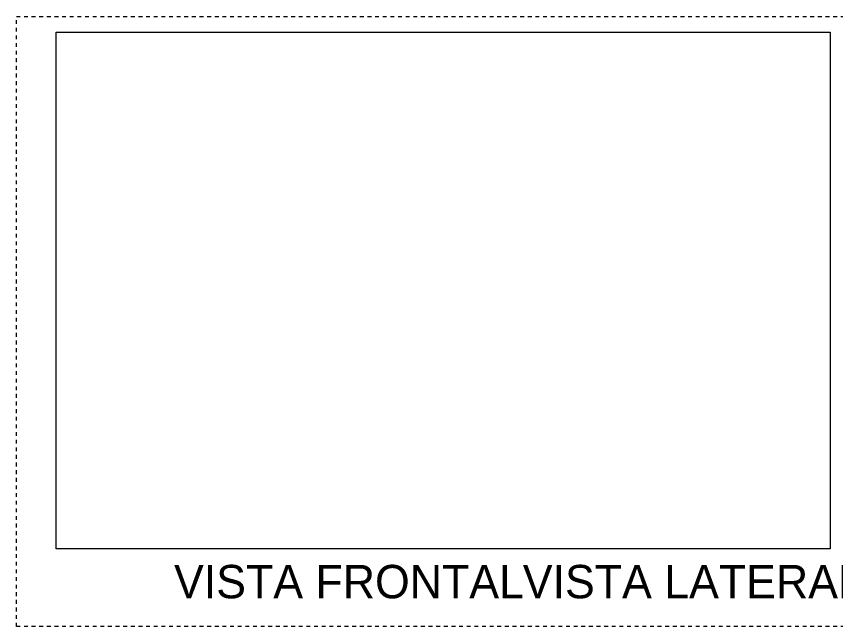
# Model space of a CAD drawing. Header units: metres. Extents: x -12 to 158, y -16 to 62.
# Drawn here: x 101.22 to 122.68, y -6.8 to 9.2 of the extents above; entities that cross this region are included whole.
import ezdxf

# ---------------------------------------------------------------- set-up
doc = ezdxf.new("R2010")
doc.units = ezdxf.units.M
doc.linetypes.add('Hidden', pattern=[0.007144, 0.004763, -0.002381])
doc.linetypes.add('Tracejada', pattern=[0.00635, 0.003175, -0.003175])
for name, color, linetype, lineweight in [('A-DETL', 7, 'Continuous', 9), ('G-ANNO-REFR', 7, 'Tracejada', 9), ('G-ANNO-TEXT', 7, 'Continuous', 9)]:
    doc.layers.add(name, color=color, linetype=linetype, lineweight=lineweight)
doc.styles.add('Century Gothic_4', font='GOTHIC.TTF', dxfattribs={"height": 0.875})
picture_1 = doc.add_image_def('image2.png', size_in_pixel=(843, 563))

msp = doc.modelspace()

# ---------------------------------------------------------------- linework, layer by layer
at = {"layer": 'A-DETL', "linetype": 'Hidden'}
for p, q in [((101.216, 9.205), (152.116, 9.205)), ((101.216, -6.795), (101.216, 9.205)), ((152.116, -6.795), (101.216, -6.795))]:
    msp.add_line(p, q, dxfattribs=at)

# ---------------------------------------------------------------- texts
at = {"layer": 'G-ANNO-TEXT', "insert": (105.346, -5.177), "char_height": 0.875, "width": 10.60232, "attachment_point": 1, "style": 'Century Gothic_4', "bg_fill": 3, "box_fill_scale": 1.25, "bg_fill_color": 256, "bg_fill_true_color": 13158600, "bg_fill_transparency": 0}
msp.add_mtext('VISTA FRONTAL', dxfattribs=at)

# ---------------------------------------------------------------- pictures from other files: only their frames are drawn
at = {"layer": 'G-ANNO-REFR'}
image = msp.add_image(picture_1, insert=(102.256, -4.753), size_in_units=(20.281, 13.544), dxfattribs=at)
image.dxf.flags = 7

# ---------------------------------------------------------------- next in the draw order: texts
at = {"layer": 'G-ANNO-TEXT', "insert": (114.483, -5.177), "char_height": 0.875, "width": 10.00105, "attachment_point": 1, "style": 'Century Gothic_4', "bg_fill": 3, "box_fill_scale": 1.25, "bg_fill_color": 256, "bg_fill_true_color": 13158600, "bg_fill_transparency": 0}
msp.add_mtext('VISTA LATERAL', dxfattribs=at)

doc.saveas('drawing.dxf')
